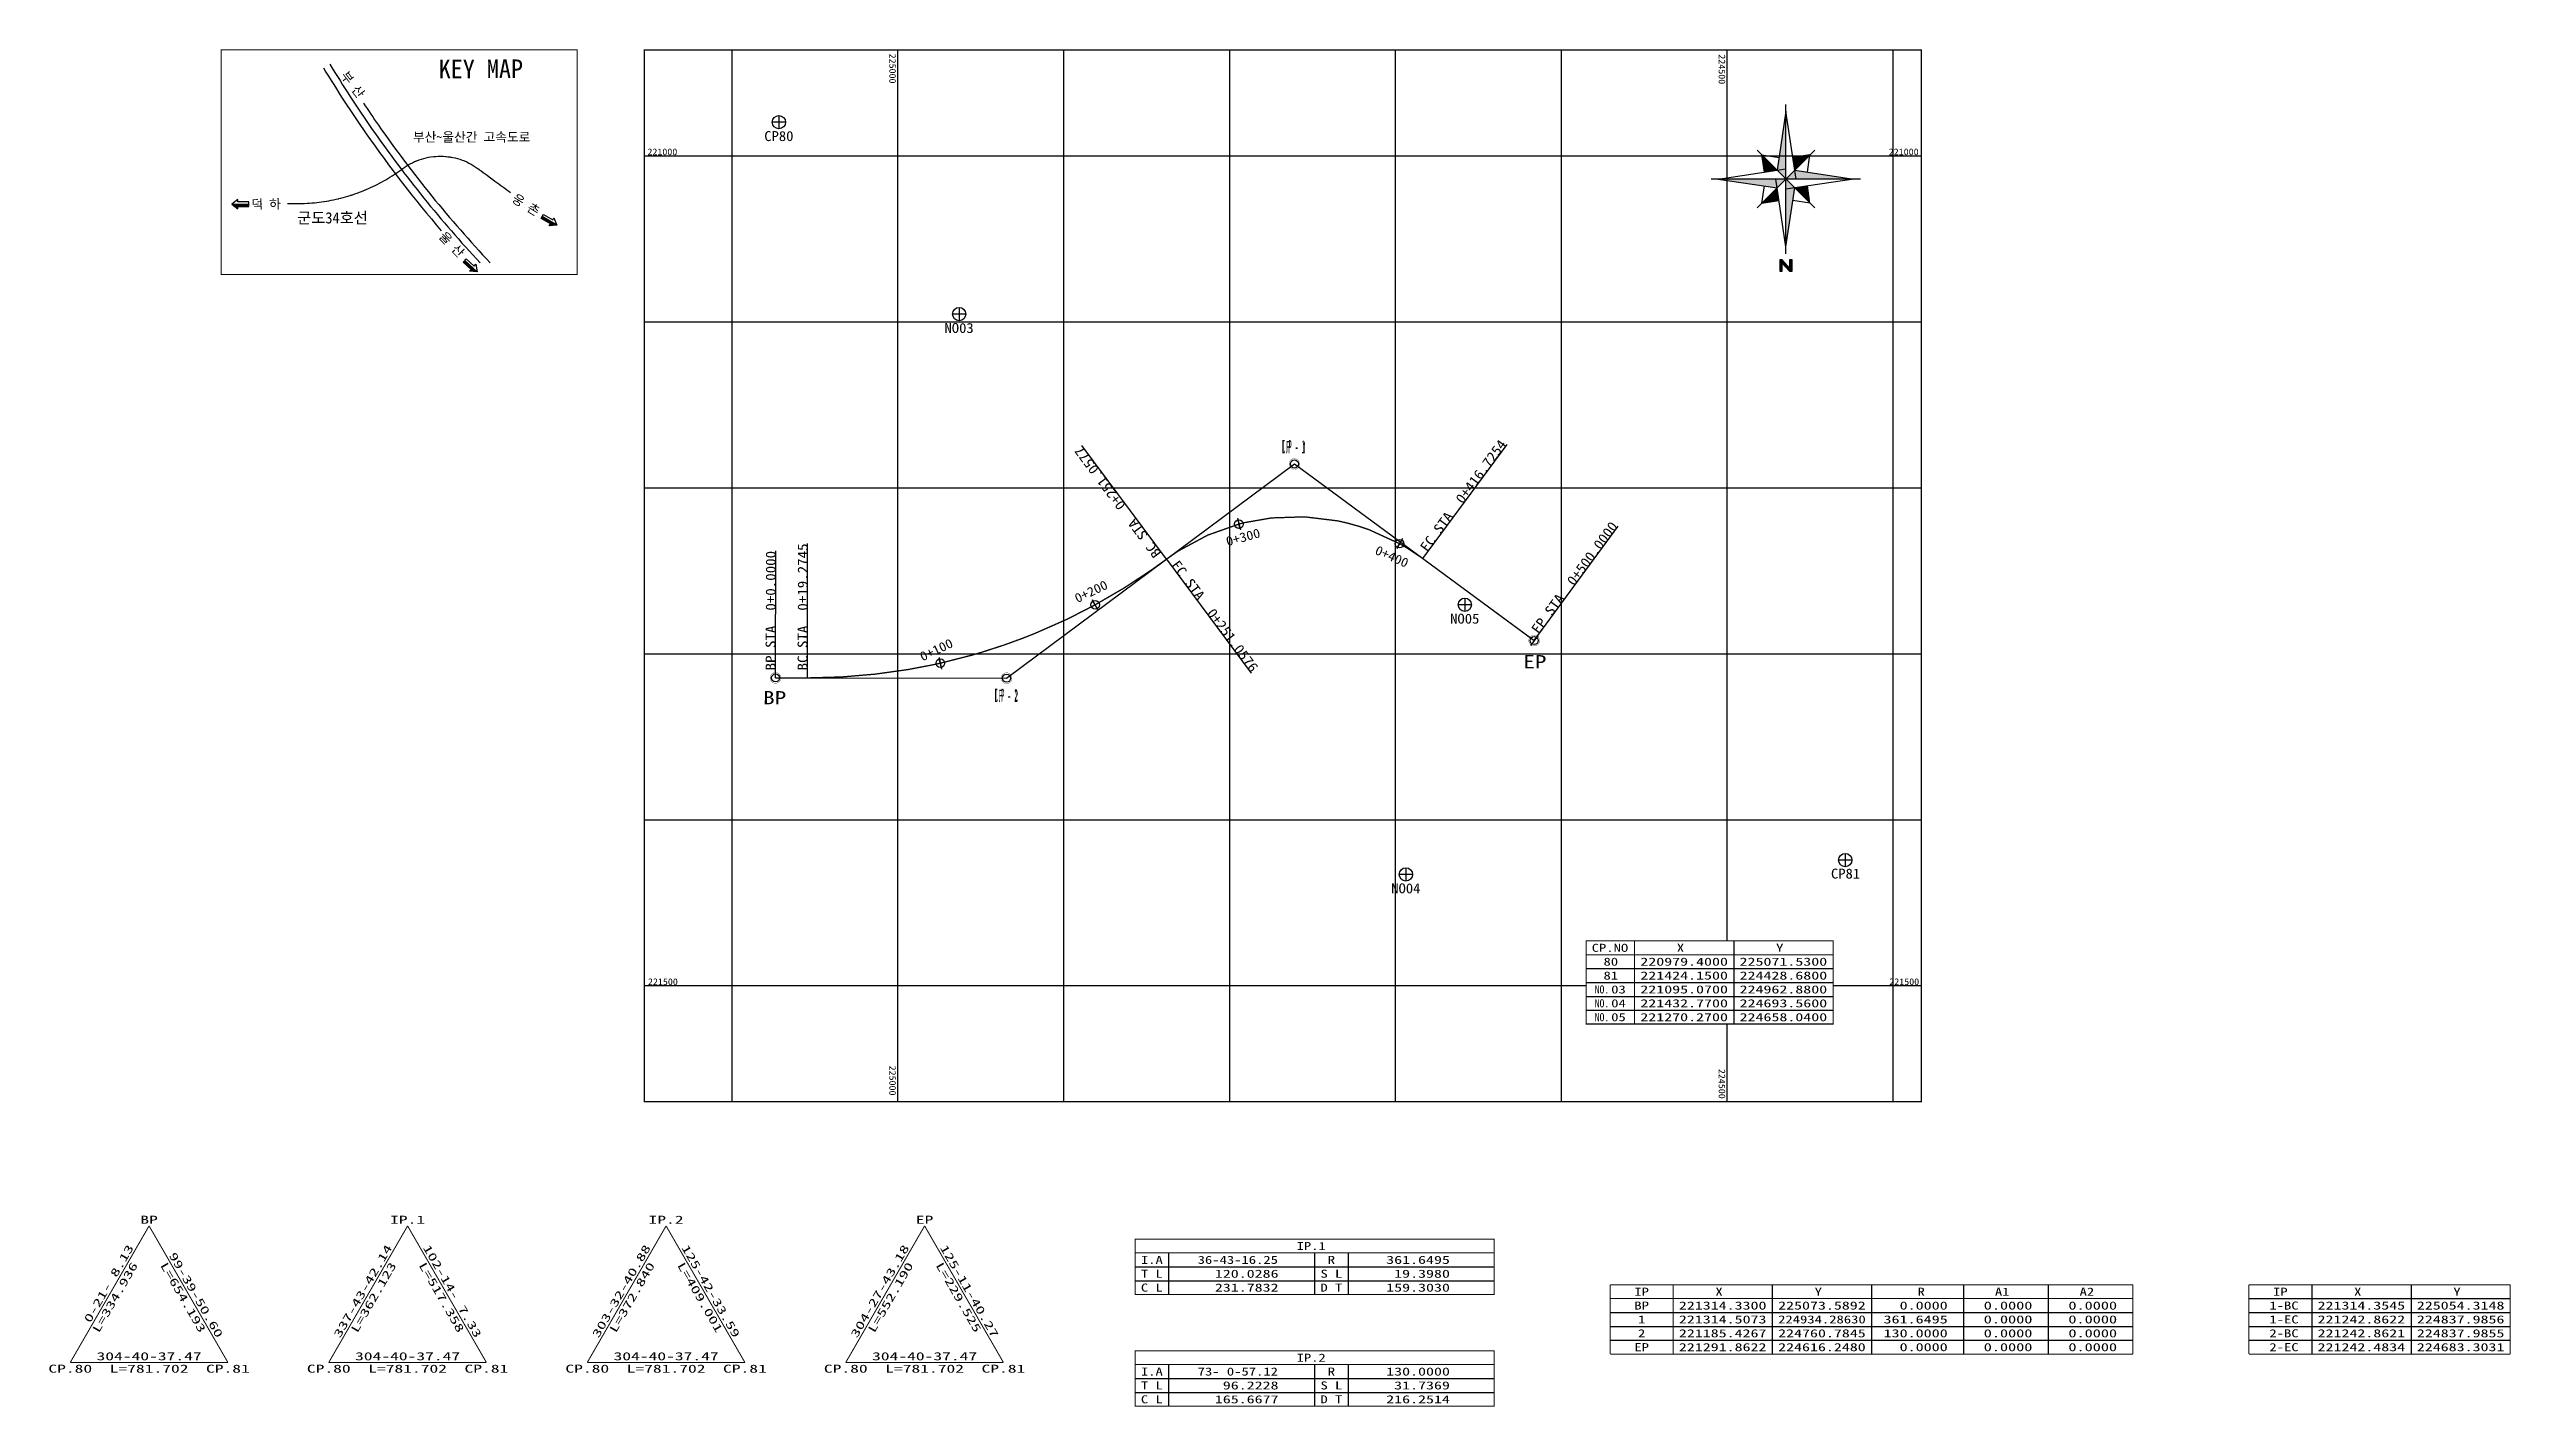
# Model space of a CAD drawing. Extents: x 17 to 759, y 67 to 476.
import ezdxf
from ezdxf.enums import TextEntityAlignment as Align

# ---------------------------------------------------------------- set-up
doc = ezdxf.new("R2010")
doc.units = 0
doc.header["$MEASUREMENT"] = 0
doc.layers.get('0').update_dxf_attribs({"linetype": 'CONTINUOUS'})
for name, color, linetype in [('CA-ALGN-CNTL', 2, 'CONTINUOUS'), ('CA-ALGN-IPLN', 1, 'CONTINUOUS'), ('CA-ALGN-IPSM', 2, 'CONTINUOUS'), ('CA-ALGN-STSM', 2, 'CONTINUOUS'), ('CA-ALGN-SUBL', 1, 'CONTINUOUS'), ('CA-ALGN-SUBT', 2, 'CONTINUOUS'), ('CA-ALGN-TEXT', 3, 'CONTINUOUS'), ('CA-LEAL', 1, 'CONTINUOUS'), ('CA-LEAT', 3, 'CONTINUOUS'), ('CA-TEXT', 3, 'CONTINUOUS'), ('CV-AZMU', 3, 'CONTINUOUS'), ('CV-GRID-BORD', 4, 'CONTINUOUS'), ('CV-GRID-LINE', 1, 'CONTINUOUS'), ('CV-GRID-TEXT', 4, 'CONTINUOUS'), ('CV-TABL-LIN1', 4, 'CONTINUOUS'), ('CV-TABL-LIN2', 1, 'CONTINUOUS'), ('CV-TABL-TEX1', 6, 'CONTINUOUS'), ('CV-TABL-TEX2', 3, 'CONTINUOUS'), ('CZ-LEAL', 1, 'CONTINUOUS'), ('CZ-LEAT', 3, 'CONTINUOUS'), ('CZ-LIN2', 3, 'CONTINUOUS'), ('CZ-SYMB', 2, 'CONTINUOUS'), ('CZ-TEX1', 6, 'CONTINUOUS')]:
    doc.layers.add(name, color=color, linetype=linetype)
doc.styles.add('GHS', font='DotumChe.ttf')
doc.styles.add('GTXT', font='DotumChe.ttf')

# ---------------------------------------------------------------- blocks, each defined once
blk = doc.blocks.new('CXBEAR2')
blk.add_hatch(color=256).paths.add_polyline_path([(23.25, -1.5), (20.25, -1.5), (20.25, -1), (22.49, 1), (20.25, 1), (20.25, 1.5), (23.25, 1.5), (23.25, 1), (21.01, -1), (23.25, -1)])
for p, q in [((0, 18.75), (0, -18.75)), ((-2.22, 2.22), (0, 17.05)), ((0, 17.05), (2.56, 0)), ((-7.23, 7.23), (7.23, -7.23)), ((7.23, 7.23), (-7.23, -7.23)), ((0, 2.56), (-17.05, 0)), ((-1.75, 5.37), (-6.03, 6.03)), ((-6.03, 6.03), (-5.37, 1.75)), ((6.03, 6.03), (1.75, 5.37)), ((17.05, 0), (2.22, 2.22)), ((6.03, 6.03), (5.37, 1.75)), ((23.25, 1), (23.25, 1)), ((18.75, 0), (-18.75, 0)), ((-17.05, 0), (-2.22, -2.22)), ((-6.03, -6.03), (-5.37, -1.75)), ((-1.75, -5.37), (-6.03, -6.03)), ((0, -17.05), (-2.56, 0)), ((17.05, 0), (0, -2.56)), ((0, -17.05), (2.22, -2.22)), ((6.03, -6.03), (1.75, -5.37)), ((6.03, -6.03), (5.37, -1.75))]:
    blk.add_line(p, q)
blk.add_lwpolyline([(23.25, -1.5), (20.25, -1.5), (20.25, -1), (22.49, 1), (20.25, 1), (20.25, 1.5), (23.25, 1.5), (23.25, 1), (21.01, -1), (23.25, -1)], close=True)
for points in [[(0, 17.05), (-2.22, 2.22), (0, 0)], [(-6.03, 6.03), (-5.37, 1.75), (-2.22, 2.22)], [(17.05, 0), (2.22, 2.22), (0, 0)], [(6.03, 6.03), (1.75, 5.37), (2.22, 2.22)], [(0, 0), (-17.05, 0), (-2.22, -2.22)], [(-2.22, -2.22), (-1.75, -5.37), (-6.03, -6.03)], [(0, 0), (2.22, -2.22), (0, -17.05)], [(5.37, -1.75), (6.03, -6.03), (2.22, -2.22)]]:
    blk.add_solid(points)
blk = doc.blocks.new('CAIPMRK')
at = {"const_width": 0.1}
blk.add_lwpolyline([(-2, 0, -1), (2, 0, -1)], format="xyb", close=True, dxfattribs=at)
blk.add_circle((0, 0), 1.5)
blk = doc.blocks.new('CASTAMS')
blk.add_line((0, -1.5), (0, 1.5))
at = {"style": 'GTXT', "flags": 1}
for tag, p in [('XSEC_DAT', (0, -6.85)), ('STA_DST', (0, -3.62))]:
    blk.add_attdef(tag, text='', height=2.5, dxfattribs=at).set_placement(p, align=Align.MIDDLE)
blk = doc.blocks.new('CASTAMM')
blk.add_line((0, -1.5), (0, 1.5))
blk.add_circle((0, 0), 1.3)
at = {"style": 'GTXT', "flags": 1}
for tag, p in [('XSEC_DAT', (0, -6.85)), ('STA_DST', (0, -3.62))]:
    blk.add_attdef(tag, text='', height=2.5, dxfattribs=at).set_placement(p, align=Align.MIDDLE)
blk = doc.blocks.new('CZDIRA2')
blk.add_hatch(color=256).paths.add_polyline_path([(0, 0), (0, -2), (9.3, -2), (9.3, -4), (14.7, 0)])
blk.add_line((14.7, 0), (0, 0))
blk.add_lwpolyline([(9.3, 4), (14.7, 0), (9.3, -4), (9.3, -2), (0, -2), (0, 2), (9.3, 2)], close=True)

msp = doc.modelspace()

# ---------------------------------------------------------------- hatches: boundary and pattern name
at = {"layer": 'CA-ALGN-TEXT'}
for points in [[(388.37, 358.2), (388.37, 356.47), (388.37, 354.75), (388.55, 354.75), (388.56, 356.47), (388.56, 358.2)], [(392.41, 356.23), (392.41, 355.9), (392.87, 355.9), (392.88, 356.23)], [(395.07, 358.09), (395.02, 357.79), (394.97, 357.6), (394.85, 357.49), (394.7, 357.41), (394.7, 357.1), (395.02, 357.1), (395.02, 355.92), (395.02, 354.73), (395.18, 354.73), (395.18, 356.41), (395.18, 358.09)], [(389.01, 355.25), (389.01, 354.74), (389.21, 354.74), (389.21, 355.25)], [(301.78, 283.23), (301.77, 281.51), (301.77, 279.78), (301.95, 279.78), (301.95, 281.51), (301.95, 283.23)], [(308.11, 283.11), (307.96, 283.02), (307.88, 282.89), (307.82, 282.75), (307.78, 282.56), (307.75, 282.31), (307.74, 281.95), (307.9, 281.95), (307.9, 282.14), (307.93, 282.39), (307.97, 282.56), (308.01, 282.64), (308.1, 282.73), (308.23, 282.73), (308.34, 282.62), (308.39, 282.47), (308.42, 282.26), (308.41, 281.92), (308.38, 281.75), (308.31, 281.56), (307.96, 281.02), (307.81, 280.68), (307.75, 280.37), (307.71, 279.77), (308.14, 279.77), (308.57, 279.77), (308.58, 280.18), (307.88, 280.18), (307.9, 280.38), (308.01, 280.69), (308.1, 280.85), (308.33, 281.15), (308.47, 281.42), (308.54, 281.64), (308.59, 281.95), (308.59, 282.23), (308.57, 282.45), (308.54, 282.64), (308.48, 282.86), (308.42, 282.97), (308.33, 283.06)], [(302.39, 280.28), (302.39, 279.78), (302.58, 279.78), (302.58, 280.28)], [(305.64, 281.26), (305.64, 280.94), (306.09, 280.93), (306.09, 281.26)]]:
    msp.add_hatch(color=256, dxfattribs=at).paths.add_polyline_path(points)
h = msp.add_hatch(color=256, dxfattribs=at)
h.paths.add_polyline_path([(389.68, 358.19), (389.68, 356.47), (389.68, 354.74), (389.85, 354.74), (389.86, 356.2), (390.34, 356.2), (390.49, 356.29), (390.55, 356.39), (390.64, 356.62), (390.68, 356.84), (390.69, 357.08), (390.7, 357.3), (390.66, 357.67), (390.61, 357.86), (390.54, 358.04), (390.49, 358.11), (390.35, 358.19)])
h.paths.add_polyline_path([(389.86, 357.8), (389.86, 356.59), (390.33, 356.59), (390.41, 356.66), (390.48, 356.83), (390.51, 357.05), (390.5, 357.41), (390.47, 357.6), (390.4, 357.75), (390.35, 357.8)], flags=16)
h = msp.add_hatch(color=256, dxfattribs=at)
h.paths.add_polyline_path([(303.03, 283.23), (303.03, 281.51), (303.02, 279.78), (303.19, 279.78), (303.2, 281.24), (303.66, 281.24), (303.8, 281.33), (303.86, 281.43), (303.94, 281.66), (303.98, 281.88), (303.99, 282.12), (304, 282.34), (303.96, 282.71), (303.92, 282.9), (303.85, 283.07), (303.8, 283.15), (303.67, 283.23)])
h.paths.add_polyline_path([(303.2, 282.84), (303.2, 281.63), (303.65, 281.63), (303.72, 281.69), (303.79, 281.87), (303.82, 282.08), (303.82, 282.45), (303.79, 282.63), (303.72, 282.79), (303.66, 282.84)], flags=16)

# ---------------------------------------------------------------- linework, layer by layer
at = {"layer": 'CA-ALGN-CNTL'}
for points in [[(99.33, 470.58, 0.015991), (112.23, 450.76)], [(101.25, 471.76, 0.015997), (114.07, 452.05)], [(111.39, 459.98, 0.0055), (115.92, 453.34)], [(115.92, 453.34, 0.036632), (149.61, 411.85, 0.036632)], [(112.23, 450.76, 0.025006), (134.85, 421.54, 0.025006)], [(114.07, 452.05, 0.035193), (146.53, 411.85, 0.035193)]]:
    msp.add_lwpolyline(points, format="xyb", dxfattribs=at)
msp.add_lwpolyline([(88.53, 429.7), (89.26, 429.7), (90, 429.69), (90.73, 429.69), (91.36, 429.69), (91.47, 429.69), (92.2, 429.7), (92.94, 429.71), (93.67, 429.74), (94.41, 429.78), (95.14, 429.82), (95.87, 429.88), (96.6, 429.95), (97.34, 430.02), (98.07, 430.11), (98.79, 430.21), (99.46, 430.3), (99.52, 430.31), (100.25, 430.43), (100.35, 430.45), (100.97, 430.56), (101.69, 430.69), (102.41, 430.84), (103.13, 431), (103.85, 431.16), (103.92, 431.18), (103.99, 431.2), (104.56, 431.34), (105.27, 431.53), (105.98, 431.72), (106.69, 431.93), (107.39, 432.14), (107.53, 432.19), (107.6, 432.21), (107.67, 432.23), (107.74, 432.26), (107.81, 432.28), (107.95, 432.32), (108.09, 432.37), (108.78, 432.61), (109.48, 432.85), (110.17, 433.1), (110.85, 433.37), (111.53, 433.64), (111.87, 433.78), (111.94, 433.81), (112.21, 433.92), (112.89, 434.22), (113.56, 434.52), (114.22, 434.83), (114.89, 435.15), (115.54, 435.48), (116.2, 435.81), (116.84, 436.16), (117.49, 436.52), (118.13, 436.88), (118.76, 437.26), (119.39, 437.64), (120.01, 438.03), (120.63, 438.43), (121.24, 438.84), (121.84, 439.25), (122.44, 439.68), (123.04, 440.11), (123.16, 440.2), (123.16, 440.2), (123.63, 440.54), (124.24, 440.95), (124.87, 441.34), (125.51, 441.7), (126.16, 442.03), (126.83, 442.34), (127.17, 442.49), (127.3, 442.54), (127.51, 442.63), (128.19, 442.89), (128.89, 443.12), (129.6, 443.32), (130.31, 443.5), (131.03, 443.65), (131.75, 443.77), (132.48, 443.87), (133.22, 443.93), (133.95, 443.97), (134.68, 443.98), (135.42, 443.96), (136.15, 443.91), (136.3, 443.9), (136.88, 443.84), (137.32, 443.78), (137.39, 443.77), (137.61, 443.74), (137.97, 443.67), (138.33, 443.61), (139.05, 443.45), (139.76, 443.26), (140.47, 443.05), (141.16, 442.81), (141.51, 442.68), (141.78, 442.57), (141.85, 442.54), (142.52, 442.25), (143.18, 441.93), (143.83, 441.58), (144.47, 441.22), (145.09, 440.82), (145.69, 440.41), (145.9, 440.26), (146.29, 439.97), (146.41, 439.89), (146.52, 439.8), (146.88, 439.54), (147.47, 439.1), (148.06, 438.66), (148.66, 438.23), (149.25, 437.79), (149.66, 437.49), (149.78, 437.4), (149.84, 437.36), (150.25, 437.05), (150.31, 437.01), (150.37, 436.97), (150.43, 436.92), (151.02, 436.49), (151.61, 436.05), (152.21, 435.61), (152.8, 435.18), (153.39, 434.74), (153.98, 434.31), (154.57, 433.87), (155.17, 433.44), (155.76, 433), (155.76, 433)], dxfattribs=at)
at = {"layer": 'CA-ALGN-CNTL', "const_width": 0.4}
msp.add_lwpolyline([(235.61, 286.79), (245.24, 286.78), (245.61, 286.78), (255.6, 287.06), (265.56, 287.9), (275.47, 289.28), (282.64, 290.64), (285.28, 291.21), (285.62, 291.29), (294.97, 293.68), (297.61, 294.45), (297.84, 294.53), (304.5, 296.68), (309.67, 298.56), (309.91, 298.65), (310.14, 298.74), (310.37, 298.83), (310.61, 298.92), (311.07, 299.1), (313.86, 300.21), (323.01, 304.24), (324.14, 304.78), (324.36, 304.89), (331.92, 308.78), (340.57, 313.8), (348.92, 319.29), (353.41, 322.52), (353.41, 322.52), (357.08, 325.07), (365.88, 329.8), (375.3, 333.13), (376.51, 333.45), (376.99, 333.57), (385.12, 334.98), (395.1, 335.31), (405.02, 334.1), (407.94, 333.44), (411.31, 332.5), (411.55, 332.43), (413.45, 331.8), (414.63, 331.38), (423.71, 327.22), (424.8, 326.61), (425.66, 326.1), (430.75, 322.71), (432.07, 321.74), (440.12, 315.81), (440.52, 315.52), (440.92, 315.22), (448.17, 309.88), (451.59, 307.36), (452, 307.07), (453.61, 305.88), (453.81, 305.73), (454.01, 305.58), (454.21, 305.43), (456.22, 303.95), (460.25, 300.99), (464.28, 298.02)], dxfattribs=at)
at = {"layer": 'CA-ALGN-IPLN'}
msp.add_lwpolyline([(235.61, 286.79), (305.26, 286.7), (392.01, 351.24), (464.28, 298.02)], dxfattribs=at)
at = {"layer": 'CA-ALGN-SUBL', "linetype": 'Continuous'}
for p, q in [((353.41, 322.52), (327.89, 356.82)), ((430.75, 322.71), (456.1, 357.14)), ((245.24, 286.78), (245.29, 327.28)), ((464.28, 298.02), (489.63, 332.45)), ((235.61, 286.79), (235.65, 325.04)), ((353.41, 322.52), (378.93, 288.22))]:
    msp.add_line(p, q, dxfattribs=at)
at = {"layer": 'CA-LEAL'}
msp.add_lwpolyline([(119.28, 450.03, 0, 0.821, 0), (120.86, 450.03, 0, 0, 0), (124.81, 450.03, 0, 0, 0)], format="xyseb", dxfattribs=at)
at = {"layer": 'CV-GRID-BORD', "const_width": 0.4}
msp.add_lwpolyline([(580.97, 476.01), (196.03, 476.01), (196.03, 159.06), (580.97, 159.06)], close=True, dxfattribs=at)
at = {"layer": 'CV-GRID-LINE', "linetype": 'Continuous'}
for p, q in [((222.4, 476.01), (222.4, 159.06)), ((272.4, 476.01), (272.4, 159.06)), ((322.4, 476.01), (322.4, 159.06)), ((372.4, 476.01), (372.4, 159.06)), ((422.4, 476.01), (422.4, 159.06)), ((472.4, 476.01), (472.4, 159.06)), ((522.4, 476.01), (522.4, 207.53)), ((572.4, 476.01), (572.4, 159.06)), ((580.97, 443.95), (196.03, 443.95)), ((580.97, 393.95), (196.03, 393.95)), ((580.97, 343.95), (196.03, 343.95)), ((580.97, 293.95), (196.03, 293.95)), ((580.97, 243.95), (196.03, 243.95)), ((480, 193.95), (196.03, 193.95)), ((580.97, 193.95), (554.36, 193.95)), ((522.4, 182.45), (522.4, 159.06))]:
    msp.add_line(p, q, dxfattribs=at)
at = {"layer": 'CV-TABL-LIN1', "linetype": 'Continuous'}
msp.add_line((679.74, 99.73), (758.5, 99.73), dxfattribs=at)
at = {"layer": 'CV-TABL-LIN1', "linetype": 'Continuous', "const_width": 0.3}
msp.add_lwpolyline([(554.36, 182.45), (480, 182.45), (480, 207.53), (554.36, 207.53)], close=True, dxfattribs=at)
for points in [[(480, 203.35), (554.36, 203.35)], [(487.22, 103.91), (644.74, 103.91)], [(487.22, 83.01), (487.22, 103.91)], [(644.74, 103.91), (644.74, 83.01)], [(679.74, 103.91), (758.5, 103.91)], [(679.74, 83.01), (679.74, 103.91)], [(758.5, 103.91), (758.5, 83.01)], [(487.22, 99.73), (644.74, 99.73)], [(644.74, 83.01), (487.22, 83.01)], [(487.22, 83.01), (644.74, 83.01)], [(758.5, 83.01), (679.74, 83.01)], [(679.74, 83.01), (758.5, 83.01)]]:
    msp.add_lwpolyline(points, dxfattribs=at)
at = {"layer": 'CV-TABL-LIN1', "const_width": 0.3}
for points in [[(343.98, 117.68), (452.22, 117.68), (452.22, 100.96), (343.98, 100.96), (343.98, 117.68)], [(343.98, 113.5), (452.22, 113.5)], [(343.98, 84.02), (452.22, 84.02), (452.22, 67.3), (343.98, 67.3), (343.98, 84.02)], [(343.98, 79.84), (452.22, 79.84)]]:
    msp.add_lwpolyline(points, dxfattribs=at)
at = {"layer": 'CV-TABL-LIN2', "linetype": 'Continuous'}
for p, q in [((524.44, 207.53), (524.44, 182.45)), ((480, 199.17), (554.36, 199.17)), ((480, 194.99), (554.36, 194.99)), ((480, 190.81), (554.36, 190.81)), ((480, 186.63), (554.36, 186.63)), ((554.36, 182.45), (480, 182.45)), ((536.06, 103.91), (536.06, 83.01)), ((565.98, 103.91), (565.98, 83.01)), ((593.7, 103.91), (593.7, 83.01)), ((619.22, 103.91), (619.22, 83.01)), ((698.66, 103.91), (698.66, 83.01)), ((728.58, 103.91), (728.58, 83.01)), ((487.22, 95.55), (644.74, 95.55)), ((487.22, 91.37), (644.74, 91.37)), ((679.74, 95.55), (758.5, 95.55)), ((679.74, 91.37), (758.5, 91.37)), ((679.74, 87.19), (758.5, 87.19))]:
    msp.add_line(p, q, dxfattribs=at)
at = {"layer": 'CV-TABL-LIN2'}
for p, q in [((354.1, 113.5), (354.1, 100.96)), ((398.1, 113.5), (398.1, 100.96)), ((408.22, 113.5), (408.22, 100.96)), ((343.98, 109.32), (452.22, 109.32)), ((343.98, 105.14), (452.22, 105.14)), ((343.98, 75.66), (452.22, 75.66)), ((354.1, 79.84), (354.1, 67.3)), ((398.1, 79.84), (398.1, 67.3)), ((408.22, 79.84), (408.22, 67.3)), ((343.98, 71.48), (452.22, 71.48))]:
    msp.add_line(p, q, dxfattribs=at)
at = {"layer": 'CV-TABL-LIN2', "linetype": 'Continuous', "const_width": 0.3}
for points in [[(494.52, 207.53), (494.52, 182.45)], [(506.14, 103.91), (506.14, 83.01)]]:
    msp.add_lwpolyline(points, dxfattribs=at)
at = {"layer": 'CV-TABL-LIN2', "linetype": 'Continuous'}
msp.add_lwpolyline([(487.22, 87.19), (644.74, 87.19)], dxfattribs=at)
at = {"layer": 'CZ-LEAL', "linetype": 'Continuous', "const_width": 0.3}
for points in [[(46.78, 121.64), (23.02, 80.49)], [(46.78, 121.64), (70.54, 80.49)], [(124.7, 121.64), (100.94, 80.49)], [(124.7, 121.64), (148.46, 80.49)], [(202.62, 121.64), (178.86, 80.49)], [(202.62, 121.64), (226.38, 80.49)], [(280.54, 121.64), (256.78, 80.49)], [(280.54, 121.64), (304.3, 80.49)], [(23.02, 80.49), (70.54, 80.49)], [(100.94, 80.49), (148.46, 80.49)], [(178.86, 80.49), (226.38, 80.49)], [(256.78, 80.49), (304.3, 80.49)]]:
    msp.add_lwpolyline(points, dxfattribs=at)
at = {"layer": 'CZ-LIN2', "const_width": 0.328}
msp.add_lwpolyline([(68.49, 476.01), (68.49, 408.33), (175.78, 408.33), (175.78, 476.01)], close=True, dxfattribs=at)
at = {"layer": 'CZ-SYMB', "linetype": 'Continuous'}
for p, q in [((238.64, 454.25), (234.64, 454.25)), ((236.64, 456.25), (236.64, 452.25)), ((292.96, 396.42), (288.96, 396.42)), ((290.96, 398.42), (290.96, 394.42)), ((445.38, 308.82), (441.38, 308.82)), ((443.38, 310.82), (443.38, 306.82)), ((560.06, 231.88), (556.06, 231.88)), ((558.06, 233.88), (558.06, 229.88)), ((427.62, 227.57), (423.62, 227.57)), ((425.62, 229.57), (425.62, 225.57))]:
    msp.add_line(p, q, dxfattribs=at)
for centre in [(236.64, 454.25), (290.96, 396.42), (443.38, 308.82), (558.06, 231.88), (425.62, 227.57)]:
    msp.add_circle(centre, 2, dxfattribs=at)

# ---------------------------------------------------------------- block references
at = {"layer": 'CA-ALGN-IPSM', "xscale": 0.8099999999976717, "yscale": 0.8099999999976717, "zscale": 0.81}
for p in [(392.01, 351.24), (464.28, 298.02), (235.61, 286.79), (305.26, 286.7)]:
    msp.add_blockref('CAIPMRK', p, dxfattribs=at)
at = {"layer": 'CA-ALGN-STSM'}
for p, rotation in [((375.3, 333.13), 11.21197588560671), ((423.71, 327.22), 330.0122289535503), ((331.92, 308.78), 30.14351641971432), ((285.28, 291.21), 14.24892913954209)]:
    msp.add_blockref('CASTAMM', p, dxfattribs=dict(at, rotation=rotation))
at = {"layer": 'CA-ALGN-STSM', "yscale": 1.200000000011642, "zscale": 1.2}
for p, xscale, rotation in [((375.3, 333.13), 1.200000000010465, 195.0775371088267), ((423.71, 327.22), 1.200000000005403, 151.0038568354914), ((423.71, 327.22), 1.200000000005403, 151.0038568354914), ((331.92, 308.78), 1.200000000004359, 208.5592568502148), ((331.92, 308.78), 1.200000000004359, 208.5592568502148), ((464.28, 298.02), 1.199999999995824, 143.6323730104738), ((464.28, 298.02), 1.199999999995824, 143.6323730104738), ((285.28, 291.21), 1.200000000004931, 192.7163284506106)]:
    msp.add_blockref('CASTAMS', p, dxfattribs=dict(at, xscale=xscale, rotation=rotation))
at = {"layer": 'CV-AZMU', "xscale": 1.199999999982538, "yscale": 1.199999999982538, "zscale": 1.2, "rotation": 270}
msp.add_blockref('CXBEAR2', (540.18, 437.11), dxfattribs=at)
at = {"layer": 'CZ-SYMB', "xscale": -0.3499999999767169, "yscale": 0.3500000000058208, "zscale": 0.35}
msp.add_blockref('CZDIRA2', (76.83, 429.53), dxfattribs=at)
at = {"layer": 'CZ-SYMB', "yscale": 0.3500000000058208, "zscale": 0.35}
for p, xscale, rotation in [((165.31, 425.86), 0.349999999991572, 329.1461354304469), ((141.92, 412.57), 0.3499999999956813, 317.5263573049934)]:
    msp.add_blockref('CZDIRA2', p, dxfattribs=dict(at, xscale=xscale, rotation=rotation))

# ---------------------------------------------------------------- texts
at = {"layer": 'CA-ALGN-SUBT', "style": 'GHS', "width": 1.100098}
for s, rotation, p, p2 in [('EC STA  0+416.7254', 53.63237, (432.08, 324.52), (456.1, 357.14)), ('BC STA  0+251.0577', 126.64824, (352.06, 324.33), (327.89, 356.82)), ('BC STA  0+19.2745', 89.92708, (245.25, 289.03), (245.29, 327.28)), ('EP STA  0+500.0000', 53.63237, (465.61, 299.83), (489.63, 332.45)), ('BP STA  0+0.0000', 89.92708, (235.61, 289.04), (235.65, 325.04)), ('EC STA  0+251.0576', 306.64824, (354.75, 320.72), (378.93, 288.22))]:
    msp.add_text(s, height=3, rotation=rotation, dxfattribs=at).set_placement(p, p2, align=Align.FIT)
at = {"layer": 'CA-ALGN-TEXT', "style": 'GHS'}
for s, height, rotation, width, p, p2 in [('I.P - 1', 4, 359.87383, 0.366699, (388.18, 354.45), (395.18, 354.43)), ('0+300', 2.8, 15.21502, 1.100098, (371.84, 326.47), (381.97, 329.22)), ('0+400', 2.8, 335.79369, 1.100098, (416.04, 324.23), (425.61, 319.93)), ('0+200', 2.8, 25.56935, 1.100098, (326.59, 309.3), (336.06, 313.83)), ('0+100', 2.8, 25.56935, 1.100098, (279.95, 291.73), (289.42, 296.26)), ('EP', 4, 359.68346, 1.283447, (460.98, 289.68), (467.98, 289.64)), ('BP', 4, 359.87383, 1.283447, (231.84, 278.82), (238.84, 278.8)), ('I.P - 2', 4, 359.87383, 0.366699, (301.59, 279.49), (308.59, 279.47))]:
    msp.add_text(s, height=height, rotation=rotation, dxfattribs=dict(at, width=width)).set_placement(p, p2, align=Align.FIT)
at = {"layer": 'CA-LEAT', "style": 'GHS'}
msp.add_text('부산~울산간 고속도로', height=2.8122, rotation=0, dxfattribs=at).set_placement((126.3, 448.37))
at = {"layer": 'CA-TEXT', "style": 'GHS'}
for s, height, rotation, p in [('부 산', 2.812, 307.64137, (104.38, 468.24)), ('덕 하', 2.812, 0.97278, (77.65, 428.08)), ('웅 촌', 2.812, 328.45141, (155.89, 430.47)), ('군도34호선', 3.375, 0, (91.42, 423.73)), ('울 산', 2.812, 314.2887, (133.95, 419.61))]:
    msp.add_text(s, height=height, rotation=rotation, dxfattribs=at).set_placement(p)
at = {"layer": 'CV-GRID-TEXT', "style": 'GHS', "width": 1.100098}
for s, p, p2 in [('225000', (269.9, 474.88), (269.9, 465.88)), ('224500', (519.9, 474.67), (519.9, 465.67)), ('225000', (269.9, 169.93), (269.9, 160.93)), ('224500', (519.9, 168.95), (519.9, 159.95))]:
    msp.add_text(s, height=2, rotation=270, dxfattribs=at).set_placement(p, p2, align=Align.FIT)
for s, p, p2 in [('221000', (197, 444.29), (206, 444.29)), ('221000', (571.16, 444.29), (580.17, 444.29)), ('221500', (197.16, 194.23), (206.16, 194.23)), ('221500', (571.33, 194.23), (580.33, 194.23))]:
    msp.add_text(s, height=2, dxfattribs=at).set_placement(p, p2, align=Align.FIT)
at = {"layer": 'CV-TABL-TEX1', "style": 'GHS', "width": 1.333452}
for s, p, p2 in [('CP.NO', (481.63, 204.23), (492.63, 204.23)), ('X', (507.28, 204.23), (509.48, 204.23)), ('Y', (537.2, 204.23), (539.4, 204.23)), ('IP.1', (392.66, 114.38), (401.46, 114.38)), ('IP', (494.48, 100.61), (498.88, 100.61)), ('X', (518.9, 100.61), (521.1, 100.61)), ('Y', (548.82, 100.61), (551.02, 100.61)), ('R', (579.84, 100.61), (582.04, 100.61)), ('A1', (603.16, 100.61), (607.56, 100.61)), ('A2', (628.68, 100.61), (633.08, 100.61)), ('IP', (687, 100.61), (691.4, 100.61)), ('X', (711.42, 100.61), (713.62, 100.61)), ('Y', (741.34, 100.61), (743.54, 100.61)), ('IP.2', (392.66, 80.72), (401.46, 80.72))]:
    msp.add_text(s, height=2.42, dxfattribs=at).set_placement(p, p2, align=Align.FIT)
at = {"layer": 'CV-TABL-TEX2', "style": 'GHS'}
for s, width, p, p2 in [('80', 1.333452, (485.18, 200.05), (489.58, 200.05)), ('220979.4000', 1.454675, (496.28, 200.05), (522.68, 200.05)), ('225071.5300', 1.454675, (526.2, 200.05), (552.6, 200.05)), ('NO.', 0.888968, (482.52, 191.69), (486.92, 191.69)), ('81', 1.333452, (485.18, 195.87), (489.58, 195.87)), ('03', 1.333452, (487.5, 191.69), (491.9, 191.69)), ('221424.1500', 1.454675, (496.28, 195.87), (522.68, 195.87)), ('221095.0700', 1.454675, (496.28, 191.69), (522.68, 191.69)), ('224428.6800', 1.454675, (526.2, 195.87), (552.6, 195.87)), ('224962.8800', 1.454675, (526.2, 191.69), (552.6, 191.69)), ('NO.', 0.888968, (482.52, 187.51), (486.92, 187.51)), ('NO.', 0.888968, (482.52, 183.33), (486.92, 183.33)), ('04', 1.333452, (487.5, 187.51), (491.9, 187.51)), ('05', 1.333452, (487.5, 183.33), (491.9, 183.33)), ('221432.7700', 1.454675, (496.28, 187.51), (522.68, 187.51)), ('221270.2700', 1.454675, (496.28, 183.33), (522.68, 183.33)), ('224693.5600', 1.454675, (526.2, 187.51), (552.6, 187.51)), ('224658.0400', 1.454675, (526.2, 183.33), (552.6, 183.33)), ('I.A', 1.333452, (345.74, 110.2), (352.34, 110.2)), ('36-43-16.25', 1.333452, (362.85, 110.2), (387.05, 110.2)), ('R', 1.333452, (402.06, 110.2), (404.26, 110.2)), ('   361.6495', 1.454675, (412.48, 110.2), (438.88, 110.2)), ('T L', 1.333452, (345.74, 106.02), (352.34, 106.02)), ('C L', 1.333452, (345.74, 101.84), (352.34, 101.84)), ('   231.7832', 1.454675, (360.83, 101.84), (387.23, 101.84)), ('   120.0286', 1.454675, (360.83, 106.02), (387.23, 106.02)), ('S L', 1.333452, (399.86, 106.02), (406.46, 106.02)), ('D T', 1.333452, (399.86, 101.84), (406.46, 101.84)), ('   159.3030', 1.454675, (412.48, 101.84), (438.88, 101.84)), ('    19.3980', 1.454675, (412.48, 106.02), (438.88, 106.02)), ('BP', 1.333452, (494.48, 96.43), (498.88, 96.43)), ('221314.3300', 1.454675, (507.9, 96.43), (534.3, 96.43)), ('225073.5892', 1.454675, (537.82, 96.43), (564.22, 96.43)), ('    0.0000', 1.466797, (564.74, 96.43), (588.94, 96.43)), ('   0.0000', 1.481613, (592.46, 96.43), (614.46, 96.43)), ('   0.0000', 1.481613, (617.98, 96.43), (639.98, 96.43)), ('  1-BC', 1.333452, (681.5, 96.43), (694.7, 96.43)), ('221314.3545', 1.454675, (700.42, 96.43), (726.82, 96.43)), ('225054.3148', 1.454675, (730.34, 96.43), (756.74, 96.43)), ('2', 1.333452, (495.58, 88.07), (497.78, 88.07)), ('1', 1.333452, (495.58, 92.25), (497.78, 92.25)), ('221314.5073', 1.454675, (507.9, 92.25), (534.3, 92.25)), ('221185.4267', 1.454675, (507.9, 88.07), (534.3, 88.07)), ('224934.28630', 1.333452, (537.82, 92.25), (564.22, 92.25)), ('224760.7845', 1.454675, (537.82, 88.07), (564.22, 88.07)), ('  361.6495', 1.466797, (564.74, 92.25), (588.94, 92.25)), ('  130.0000', 1.466797, (564.74, 88.07), (588.94, 88.07)), ('   0.0000', 1.481613, (592.46, 92.25), (614.46, 92.25)), ('   0.0000', 1.481613, (592.46, 88.07), (614.46, 88.07)), ('   0.0000', 1.481613, (617.98, 92.25), (639.98, 92.25)), ('   0.0000', 1.481613, (617.98, 88.07), (639.98, 88.07)), ('  2-BC', 1.333452, (681.5, 88.07), (694.7, 88.07)), ('  1-EC', 1.333452, (681.5, 92.25), (694.7, 92.25)), ('221242.8622', 1.454675, (700.42, 92.25), (726.82, 92.25)), ('221242.8621', 1.454675, (700.42, 88.07), (726.82, 88.07)), ('224837.9856', 1.454675, (730.34, 92.25), (756.74, 92.25)), ('224837.9855', 1.454675, (730.34, 88.07), (756.74, 88.07)), ('EP', 1.333452, (494.48, 83.89), (498.88, 83.89)), ('221291.8622', 1.454675, (507.9, 83.89), (534.3, 83.89)), ('224616.2480', 1.454675, (537.82, 83.89), (564.22, 83.89)), ('    0.0000', 1.466797, (564.74, 83.89), (588.94, 83.89)), ('   0.0000', 1.481613, (592.46, 83.89), (614.46, 83.89)), ('   0.0000', 1.481613, (617.98, 83.89), (639.98, 83.89)), ('  2-EC', 1.333452, (681.5, 83.89), (694.7, 83.89)), ('221242.4834', 1.454675, (700.42, 83.89), (726.82, 83.89)), ('224683.3031', 1.454675, (730.34, 83.89), (756.74, 83.89)), ('T L', 1.333452, (345.74, 72.36), (352.34, 72.36)), ('I.A', 1.333452, (345.74, 76.54), (352.34, 76.54)), ('73- 0-57.12', 1.333452, (362.85, 76.54), (387.05, 76.54)), ('    96.2228', 1.454675, (360.83, 72.36), (387.23, 72.36)), ('S L', 1.333452, (399.86, 72.36), (406.46, 72.36)), ('R', 1.333452, (402.06, 76.54), (404.26, 76.54)), ('   130.0000', 1.454675, (412.48, 76.54), (438.88, 76.54)), ('    31.7369', 1.454675, (412.48, 72.36), (438.88, 72.36)), ('C L', 1.333452, (345.74, 68.18), (352.34, 68.18)), ('   165.6677', 1.454675, (360.83, 68.18), (387.23, 68.18)), ('D T', 1.333452, (399.86, 68.18), (406.46, 68.18)), ('   216.2514', 1.454675, (412.48, 68.18), (438.88, 68.18))]:
    msp.add_text(s, height=2.42, dxfattribs=dict(at, width=width)).set_placement(p, p2, align=Align.FIT)
at = {"layer": 'CZ-LEAT', "style": 'GHS', "width": 1.600142}
for s, p, p2 in [('BP', (44.14, 122.3), (49.42, 122.3)), ('IP.1', (119.42, 122.3), (129.98, 122.3)), ('IP.2', (197.34, 122.3), (207.9, 122.3)), ('EP', (277.9, 122.3), (283.18, 122.3)), ('304-40-37.47', (30.94, 81.15), (62.62, 81.15)), ('304-40-37.47', (108.86, 81.15), (140.54, 81.15)), ('304-40-37.47', (186.78, 81.15), (218.46, 81.15)), ('304-40-37.47', (264.7, 81.15), (296.38, 81.15)), ('CP.80', (16.42, 77.41), (29.62, 77.41)), ('L=781.702', (34.9, 77.41), (58.66, 77.41)), ('CP.81', (63.94, 77.41), (77.14, 77.41)), ('CP.80', (94.34, 77.41), (107.54, 77.41)), ('L=781.702', (112.82, 77.41), (136.58, 77.41)), ('CP.81', (141.86, 77.41), (155.06, 77.41)), ('CP.80', (172.26, 77.41), (185.46, 77.41)), ('L=781.702', (190.74, 77.41), (214.5, 77.41)), ('CP.81', (219.78, 77.41), (232.98, 77.41)), ('CP.80', (250.18, 77.41), (263.38, 77.41)), ('L=781.702', (268.66, 77.41), (292.42, 77.41)), ('CP.81', (297.7, 77.41), (310.9, 77.41))]:
    msp.add_text(s, height=2.42, dxfattribs=at).set_placement(p, p2, align=Align.FIT)
for s, rotation, p, p2 in [('  0-21- 8.13', 60, (26.41, 87.67), (42.25, 115.11)), (' 99-39-50.60', 300, (51.31, 115.11), (67.15, 87.67)), ('337-43-42.14', 60, (104.33, 87.67), (120.17, 115.11)), ('102-14- 7.33', 300, (129.23, 115.11), (145.07, 87.67)), ('303-32-40.88', 60, (182.25, 87.67), (198.09, 115.11)), ('125-42-33.59', 300, (207.15, 115.11), (222.99, 87.67)), ('304-27-43.18', 60, (260.17, 87.67), (276.01, 115.11)), ('125-11-40.27', 300, (285.07, 115.11), (300.91, 87.67)), ('L=334.936', 60, (31.63, 89.23), (43.51, 109.81)), ('L=654.193', 300, (50.05, 109.81), (61.93, 89.23)), ('L=362.123', 60, (109.55, 89.23), (121.43, 109.81)), ('L=517.358', 300, (127.97, 109.81), (139.85, 89.23)), ('L=372.840', 60, (187.47, 89.23), (199.35, 109.81)), ('L=409.001', 300, (205.89, 109.81), (217.77, 89.23)), ('L=552.190', 60, (265.39, 89.23), (277.27, 109.81)), ('L=229.525', 300, (283.81, 109.81), (295.69, 89.23))]:
    msp.add_text(s, height=2.42, rotation=rotation, dxfattribs=at).set_placement(p, p2, align=Align.FIT)
at = {"layer": 'CZ-SYMB', "style": 'GHS', "width": 1.075651}
for s, p, p2 in [('CP80', (232.21, 448.55), (241.01, 448.55)), ('NO03', (286.54, 390.72), (295.34, 390.72)), ('NO05', (438.96, 303.12), (447.76, 303.12)), ('NO04', (421.2, 221.87), (430, 221.87)), ('CP81', (553.74, 226.31), (562.54, 226.31))]:
    msp.add_text(s, height=3, dxfattribs=at).set_placement(p, p2, align=Align.FIT)
at = {"layer": 'CZ-TEX1', "style": 'GHS'}
msp.add_text('KEY MAP', height=5.624, rotation=0.13886, dxfattribs=at).set_placement((134.07, 467.46))

doc.saveas('drawing.dxf')
